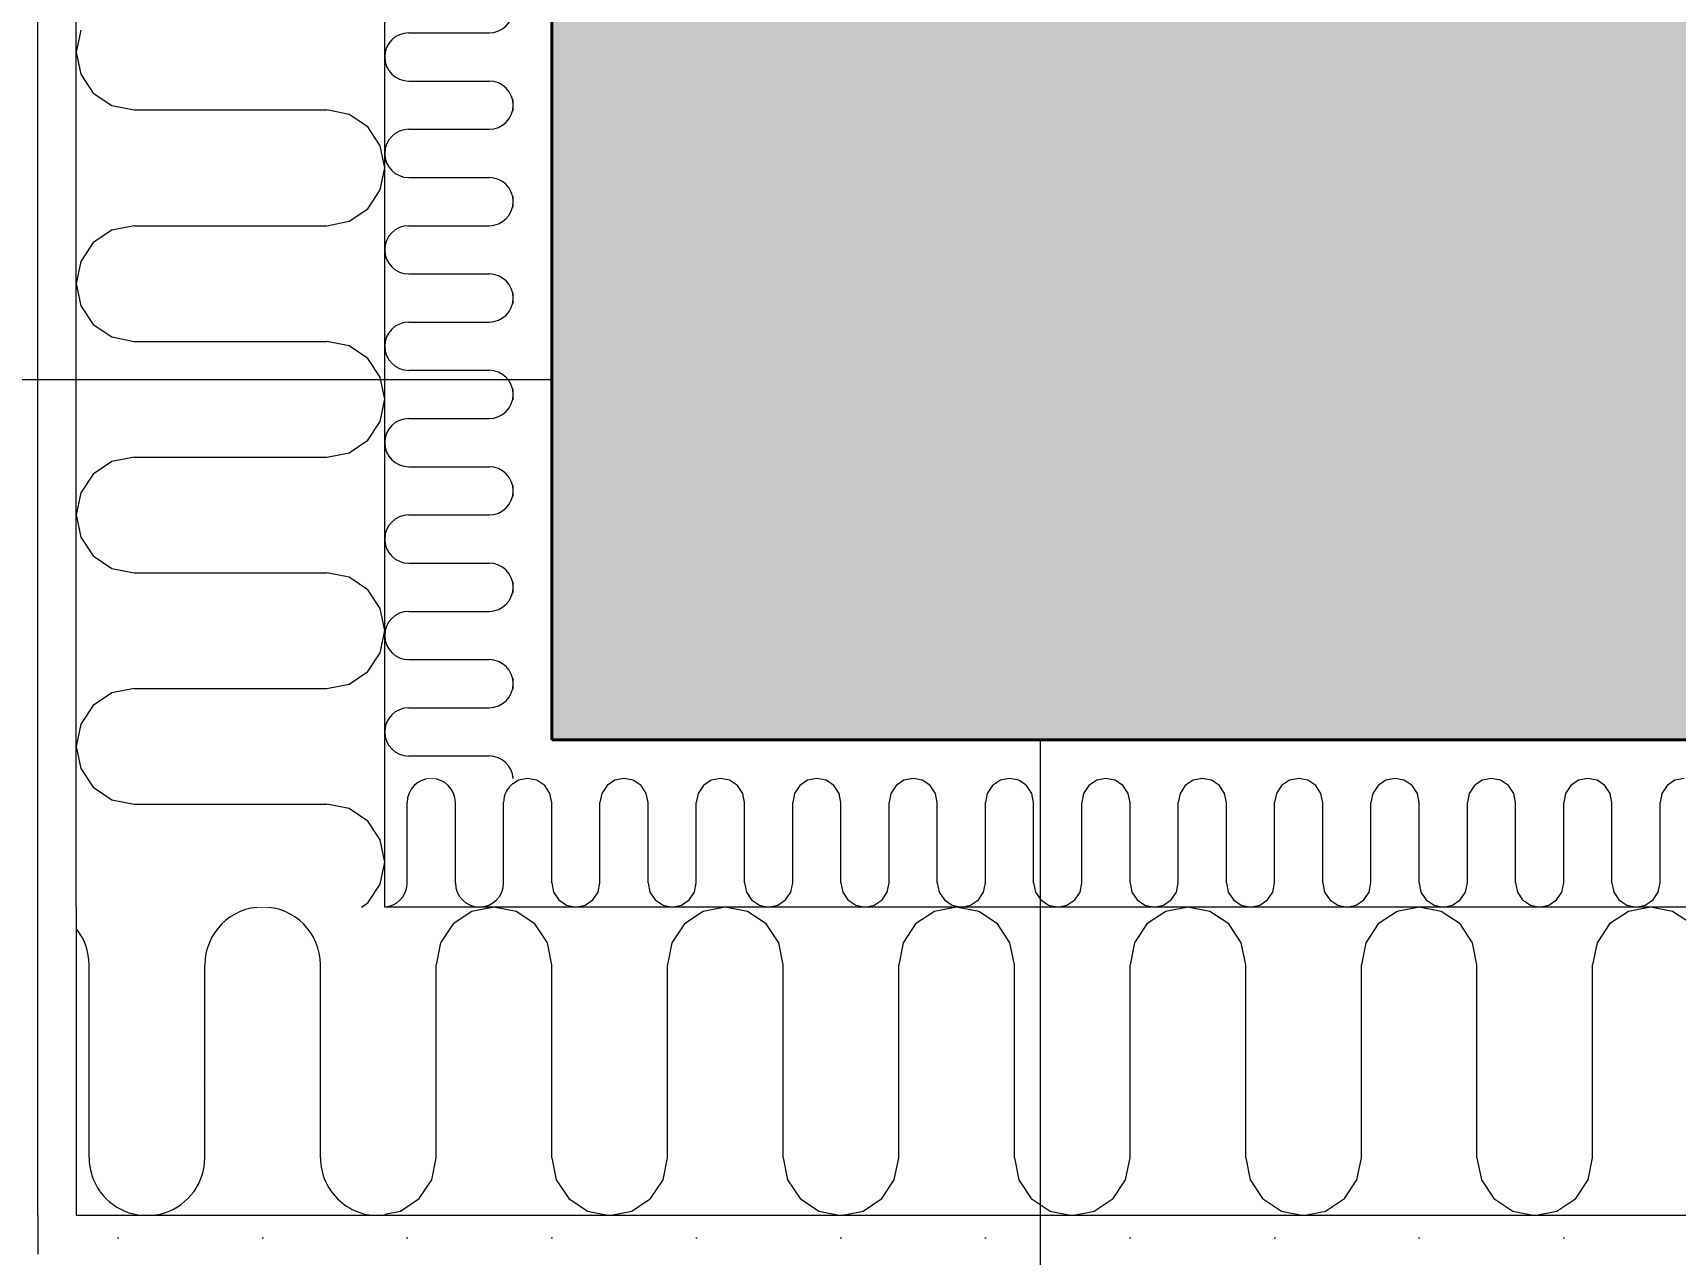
# Model space of a CAD drawing. Header units: millimetres. Extents: x -3100 to 17162, y -19566 to 10100.
# Drawn here: x 8798 to 9437, y -8500 to -8025 of the extents above; entities that cross this region are included whole.
import ezdxf

# ---------------------------------------------------------------- set-up
doc = ezdxf.new("R2010")
doc.units = ezdxf.units.MM
doc.header["$MEASUREMENT"] = 0
doc.linetypes.add('Wipeout_Contour', pattern=[1000, 0, -1000])
for name, color, linetype in [('Externí - moduly', 7, 'Continuous'), ('Konstrukce - svislé nosné', 7, 'Continuous'), ('Konstrukce – Dělicí čáry vrstev', 7, 'Continuous'), ('Kóty - SP', 7, 'Continuous'), ('Výplně – Řezové', 7, 'Continuous'), ('Zóny', 7, 'Continuous'), ('Zóny - razítko SP', 7, 'Continuous')]:
    doc.layers.add(name, color=color, linetype=linetype)
doc.styles.add('GENEROVANÝ_STYL_1', font='Arial.ttf')
doc.dimstyles.new('GENEROVANÝ_STYL__1', dxfattribs={"dimtxt": 134.999996, "dimasz": 114, "dimexe": 0.18, "dimexo": 0.0625, "dimgap": 0, "dimtad": 1, "dimtih": 1, "dimtoh": 1, "dimdec": 0, "dimzin": 0, "dimdsep": 46, "dimtxsty": 'GENEROVANÝ_STYL_1', "dimblk": 'ARROWHEAD_2', "dimblk1": 'ARROWHEAD_2', "dimblk2": 'ARROWHEAD_2', "dimcen": 0.09, "dimse1": 1, "dimse2": 1, "dimclrd": 256, "dimclre": 256, "dimclrt": 256, "dimazin": 0, "dimtfac": 1, "dimtdec": 4, "dimtmove": 0, "dimatfit": 3, "dimfxl": 1, "dimtolj": 1, "dimtzin": 0, "dimarcsym": 0})
doc.dimstyles.new('GENEROVANÝ_STYL__2', dxfattribs={"dimtxt": 134.999996, "dimasz": 114, "dimexe": 0.18, "dimexo": 0.0625, "dimgap": 0, "dimtad": 1, "dimdec": 0, "dimzin": 0, "dimdsep": 46, "dimtxsty": 'GENEROVANÝ_STYL_1', "dimblk": 'ARROWHEAD_2', "dimblk1": 'ARROWHEAD_2', "dimblk2": 'ARROWHEAD_2', "dimcen": 0.09, "dimse1": 1, "dimse2": 1, "dimclrd": 256, "dimclre": 256, "dimclrt": 256, "dimazin": 0, "dimtfac": 1, "dimtdec": 4, "dimtmove": 0, "dimatfit": 3, "dimfxl": 1, "dimtolj": 1, "dimtzin": 0, "dimarcsym": 0})
doc.dimstyles.new('GENEROVANÝ_STYL__4', dxfattribs={"dimtxt": 134.999996, "dimasz": 114, "dimexe": 0.18, "dimexo": 0.0625, "dimgap": 0, "dimtad": 1, "dimtih": 1, "dimtoh": 1, "dimdec": 0, "dimzin": 0, "dimdsep": 46, "dimtxsty": 'GENEROVANÝ_STYL_1', "dimblk": 'ARROWHEAD_2', "dimblk1": 'ARROWHEAD_2', "dimblk2": 'ARROWHEAD_2', "dimcen": 0.09, "dimse1": 1, "dimse2": 1, "dimclrd": 256, "dimclre": 256, "dimclrt": 256, "dimazin": 0, "dimtfac": 1, "dimtdec": 4, "dimtmove": 2, "dimatfit": 3, "dimfxl": 1, "dimtolj": 1, "dimtzin": 0, "dimarcsym": 0})
pattern_1 = [(0, (0, 0), (0, 56.25), [0, -56.25])]

# ---------------------------------------------------------------- blocks, each defined once
blk = doc.blocks.new('Zádveří_1.01_1', base_point=(11285.66, -6785.05))
at = {"layer": 'Zóny', "linetype": 'Continuous', "lineweight": 0, "true_color": 0xffffff}
blk.add_hatch(color=7, dxfattribs=at).paths.add_polyline_path([(9000, -8300), (11900, -8300), (11900, -5230), (9000, -5230)])
blk = doc.blocks.new('*X119')
at = {"layer": 'Výplně – Řezové', "color": 53, "linetype": 'Continuous', "lineweight": 13, "true_color": 0xeccf4f}
for p, q in [((8943.75, -8355.62), (8943.75, -8324.37)), ((8962.5, -8337.5), (8962.5, -8324.37))]:
    blk.add_line(p, q, dxfattribs=at)
for centre, start, end in [((8953.12, -8324.37), 0, 180), ((8934.38, -8355.62), 356.03725, 0), ((8934.38, -8355.62), 273.82545, 273.96275)]:
    blk.add_arc(centre, 9.38, start, end, dxfattribs=at)
blk = doc.blocks.new('*X120')
at = {"layer": 'Výplně – Řezové', "color": 53, "linetype": 'Continuous', "lineweight": 13, "true_color": 0xeccf4f}
for p, q in [((8820, -8462.5), (8820, -8387.5)), ((8865, -8435), (8865, -8387.5)), ((8910, -8390), (8910, -8387.5))]:
    blk.add_line(p, q, dxfattribs=at)
for centre, start, end in [((8887.5, -8387.5), 0, 180), ((8797.5, -8387.5), 0, 38.94052), ((8842.5, -8462.5), 180, 215.96023)]:
    blk.add_arc(centre, 22.5, start, end, dxfattribs=at)
blk = doc.blocks.new('*X122')
at = {"layer": 'Výplně – Řezové', "color": 53, "linetype": 'Continuous', "lineweight": 13, "true_color": 0xeccf4f}
for p, q in [((8981.25, -8355.62), (8981.25, -8324.37)), ((8962.5, -8355.62), (8962.5, -8337.5))]:
    blk.add_line(p, q, dxfattribs=at)
for centre, start, end in [((8990.62, -8324.37), 126.86628, 180), ((8934.38, -8355.62), 273.96275, 356.03725), ((8971.87, -8355.62), 180, 0)]:
    blk.add_arc(centre, 9.38, start, end, dxfattribs=at)
blk = doc.blocks.new('*X123')
at = {"layer": 'Výplně – Řezové', "color": 53, "linetype": 'Continuous', "lineweight": 13, "true_color": 0xeccf4f}
for p, q in [((8987.04, -8315.71), (8985, -8317.07)), ((8990.62, -8315), (8987.04, -8315.71)), ((8994.21, -8315.71), (8990.62, -8315)), ((8997.25, -8317.75), (8994.21, -8315.71)), ((8999.29, -8320.79), (8997.25, -8317.75)), ((9021.5, -8317.75), (9019.46, -8320.79)), ((9024.54, -8315.71), (9021.5, -8317.75)), ((9028.13, -8315), (9024.54, -8315.71)), ((9031.71, -8315.71), (9028.13, -8315)), ((9034.75, -8317.75), (9031.71, -8315.71)), ((9036.79, -8320.79), (9034.75, -8317.75)), ((9059, -8317.75), (9056.96, -8320.79)), ((9062.04, -8315.71), (9059, -8317.75)), ((9065.63, -8315), (9062.04, -8315.71)), ((9069.21, -8315.71), (9065.63, -8315)), ((9072.25, -8317.75), (9069.21, -8315.71)), ((9074.29, -8320.79), (9072.25, -8317.75)), ((9096.5, -8317.75), (9094.46, -8320.79)), ((9099.54, -8315.71), (9096.5, -8317.75)), ((9103.13, -8315), (9099.54, -8315.71)), ((9106.71, -8315.71), (9103.13, -8315)), ((9109.75, -8317.75), (9106.71, -8315.71)), ((9111.79, -8320.79), (9109.75, -8317.75)), ((9134, -8317.75), (9131.96, -8320.79)), ((9137.04, -8315.71), (9134, -8317.75)), ((9140.63, -8315), (9137.04, -8315.71)), ((9144.21, -8315.71), (9140.63, -8315)), ((9147.25, -8317.75), (9144.21, -8315.71)), ((9149.29, -8320.79), (9147.25, -8317.75)), ((9171.5, -8317.75), (9169.46, -8320.79)), ((9174.54, -8315.71), (9171.5, -8317.75)), ((9178.13, -8315), (9174.54, -8315.71)), ((9181.71, -8315.71), (9178.13, -8315)), ((9184.75, -8317.75), (9181.71, -8315.71)), ((9186.79, -8320.79), (9184.75, -8317.75)), ((9209, -8317.75), (9206.96, -8320.79)), ((9212.04, -8315.71), (9209, -8317.75)), ((9215.63, -8315), (9212.04, -8315.71)), ((9219.21, -8315.71), (9215.63, -8315)), ((9222.25, -8317.75), (9219.21, -8315.71)), ((9224.29, -8320.79), (9222.25, -8317.75)), ((9246.5, -8317.75), (9244.46, -8320.79)), ((9249.54, -8315.71), (9246.5, -8317.75)), ((9253.13, -8315), (9249.54, -8315.71)), ((9256.71, -8315.71), (9253.13, -8315)), ((9259.75, -8317.75), (9256.71, -8315.71)), ((9261.79, -8320.79), (9259.75, -8317.75)), ((9284, -8317.75), (9281.96, -8320.79)), ((9287.04, -8315.71), (9284, -8317.75)), ((9290.63, -8315), (9287.04, -8315.71)), ((9294.21, -8315.71), (9290.63, -8315)), ((9297.25, -8317.75), (9294.21, -8315.71)), ((9299.29, -8320.79), (9297.25, -8317.75)), ((9321.5, -8317.75), (9319.46, -8320.79)), ((9324.54, -8315.71), (9321.5, -8317.75)), ((9328.13, -8315), (9324.54, -8315.71)), ((9331.71, -8315.71), (9328.13, -8315)), ((9334.75, -8317.75), (9331.71, -8315.71)), ((9336.79, -8320.79), (9334.75, -8317.75)), ((9359, -8317.75), (9356.96, -8320.79)), ((9362.04, -8315.71), (9359, -8317.75)), ((9365.63, -8315), (9362.04, -8315.71)), ((9369.21, -8315.71), (9365.63, -8315)), ((9372.25, -8317.75), (9369.21, -8315.71)), ((9374.29, -8320.79), (9372.25, -8317.75)), ((9396.5, -8317.75), (9394.46, -8320.79)), ((9399.54, -8315.71), (9396.5, -8317.75)), ((9403.13, -8315), (9399.54, -8315.71)), ((9406.71, -8315.71), (9403.13, -8315)), ((9409.75, -8317.75), (9406.71, -8315.71)), ((9411.79, -8320.79), (9409.75, -8317.75)), ((9434, -8317.75), (9431.96, -8320.79)), ((9437.04, -8315.71), (9434, -8317.75)), ((9440.63, -8315), (9437.04, -8315.71)), ((9000, -8324.37), (8999.29, -8320.79)), ((9000, -8355.62), (9000, -8324.37)), ((9019.46, -8320.79), (9018.75, -8324.37)), ((9018.75, -8355.62), (9018.75, -8324.37)), ((9037.5, -8324.37), (9036.79, -8320.79)), ((9037.5, -8355.62), (9037.5, -8324.37)), ((9056.96, -8320.79), (9056.25, -8324.37)), ((9056.25, -8355.62), (9056.25, -8324.37)), ((9075, -8324.37), (9074.29, -8320.79)), ((9075, -8355.62), (9075, -8324.37)), ((9094.46, -8320.79), (9093.75, -8324.37)), ((9093.75, -8355.62), (9093.75, -8324.37)), ((9112.5, -8324.37), (9111.79, -8320.79)), ((9112.5, -8355.62), (9112.5, -8324.37)), ((9131.96, -8320.79), (9131.25, -8324.37)), ((9131.25, -8355.62), (9131.25, -8324.37)), ((9150, -8324.37), (9149.29, -8320.79)), ((9150, -8355.62), (9150, -8324.37)), ((9169.46, -8320.79), (9168.75, -8324.37)), ((9168.75, -8355.62), (9168.75, -8324.37)), ((9187.5, -8324.37), (9186.79, -8320.79)), ((9187.5, -8355.62), (9187.5, -8324.37)), ((9206.96, -8320.79), (9206.25, -8324.37)), ((9206.25, -8355.62), (9206.25, -8324.37)), ((9225, -8324.37), (9224.29, -8320.79)), ((9225, -8355.62), (9225, -8324.37)), ((9244.46, -8320.79), (9243.75, -8324.37)), ((9243.75, -8355.62), (9243.75, -8324.37)), ((9262.5, -8324.37), (9261.79, -8320.79)), ((9262.5, -8355.62), (9262.5, -8324.37)), ((9281.96, -8320.79), (9281.25, -8324.37)), ((9281.25, -8355.62), (9281.25, -8324.37)), ((9300, -8324.37), (9299.29, -8320.79)), ((9300, -8355.62), (9300, -8324.37)), ((9319.46, -8320.79), (9318.75, -8324.37)), ((9318.75, -8355.62), (9318.75, -8324.37)), ((9337.5, -8324.37), (9336.79, -8320.79)), ((9337.5, -8355.62), (9337.5, -8324.37)), ((9356.96, -8320.79), (9356.25, -8324.37)), ((9356.25, -8355.62), (9356.25, -8324.37)), ((9375, -8324.37), (9374.29, -8320.79)), ((9375, -8355.62), (9375, -8324.37)), ((9394.46, -8320.79), (9393.75, -8324.37)), ((9393.75, -8355.62), (9393.75, -8324.37)), ((9412.5, -8324.37), (9411.79, -8320.79)), ((9412.5, -8355.62), (9412.5, -8324.37)), ((9431.96, -8320.79), (9431.25, -8324.37)), ((9431.25, -8355.62), (9431.25, -8324.37)), ((9000, -8355.62), (9000.71, -8359.21)), ((9018.04, -8359.21), (9018.75, -8355.62)), ((9037.5, -8355.62), (9038.21, -8359.21)), ((9055.54, -8359.21), (9056.25, -8355.62)), ((9075, -8355.62), (9075.71, -8359.21)), ((9093.04, -8359.21), (9093.75, -8355.62)), ((9112.5, -8355.62), (9113.21, -8359.21)), ((9130.54, -8359.21), (9131.25, -8355.62)), ((9150, -8355.62), (9150.71, -8359.21)), ((9168.04, -8359.21), (9168.75, -8355.62)), ((9187.5, -8355.62), (9188.21, -8359.21)), ((9205.54, -8359.21), (9206.25, -8355.62)), ((9225, -8355.62), (9225.71, -8359.21)), ((9243.04, -8359.21), (9243.75, -8355.62)), ((9262.5, -8355.62), (9263.21, -8359.21)), ((9280.54, -8359.21), (9281.25, -8355.62)), ((9300, -8355.62), (9300.71, -8359.21)), ((9318.04, -8359.21), (9318.75, -8355.62)), ((9337.5, -8355.62), (9338.21, -8359.21)), ((9355.54, -8359.21), (9356.25, -8355.62)), ((9375, -8355.62), (9375.71, -8359.21)), ((9393.04, -8359.21), (9393.75, -8355.62)), ((9412.5, -8355.62), (9413.21, -8359.21)), ((9430.54, -8359.21), (9431.25, -8355.62)), ((9000.71, -8359.21), (9002.75, -8362.25)), ((9002.75, -8362.25), (9005.79, -8364.29)), ((9005.79, -8364.29), (9009.38, -8365)), ((9009.38, -8365), (9012.96, -8364.29)), ((9012.96, -8364.29), (9016, -8362.25)), ((9016, -8362.25), (9018.04, -8359.21)), ((9038.21, -8359.21), (9040.25, -8362.25)), ((9040.25, -8362.25), (9043.29, -8364.29)), ((9043.29, -8364.29), (9046.88, -8365)), ((9046.88, -8365), (9050.46, -8364.29)), ((9050.46, -8364.29), (9053.5, -8362.25)), ((9053.5, -8362.25), (9055.54, -8359.21)), ((9075.71, -8359.21), (9077.75, -8362.25)), ((9077.75, -8362.25), (9080.79, -8364.29)), ((9080.79, -8364.29), (9084.38, -8365)), ((9084.38, -8365), (9087.96, -8364.29)), ((9087.96, -8364.29), (9091, -8362.25)), ((9091, -8362.25), (9093.04, -8359.21)), ((9113.21, -8359.21), (9115.25, -8362.25)), ((9115.25, -8362.25), (9118.29, -8364.29)), ((9118.29, -8364.29), (9121.88, -8365)), ((9121.88, -8365), (9125.46, -8364.29)), ((9125.46, -8364.29), (9128.5, -8362.25)), ((9128.5, -8362.25), (9130.54, -8359.21)), ((9150.71, -8359.21), (9152.75, -8362.25)), ((9152.75, -8362.25), (9155.79, -8364.29)), ((9155.79, -8364.29), (9159.38, -8365)), ((9159.38, -8365), (9162.96, -8364.29)), ((9162.96, -8364.29), (9166, -8362.25)), ((9166, -8362.25), (9168.04, -8359.21)), ((9188.21, -8359.21), (9190.25, -8362.25)), ((9190.25, -8362.25), (9193.29, -8364.29)), ((9193.29, -8364.29), (9196.88, -8365)), ((9196.88, -8365), (9200.46, -8364.29)), ((9200.46, -8364.29), (9203.5, -8362.25)), ((9203.5, -8362.25), (9205.54, -8359.21)), ((9225.71, -8359.21), (9227.75, -8362.25)), ((9227.75, -8362.25), (9230.79, -8364.29)), ((9230.79, -8364.29), (9234.38, -8365)), ((9234.38, -8365), (9237.96, -8364.29)), ((9237.96, -8364.29), (9241, -8362.25)), ((9241, -8362.25), (9243.04, -8359.21)), ((9263.21, -8359.21), (9265.25, -8362.25)), ((9265.25, -8362.25), (9268.29, -8364.29)), ((9268.29, -8364.29), (9271.88, -8365)), ((9271.88, -8365), (9275.46, -8364.29)), ((9275.46, -8364.29), (9278.5, -8362.25)), ((9278.5, -8362.25), (9280.54, -8359.21)), ((9300.71, -8359.21), (9302.75, -8362.25)), ((9302.75, -8362.25), (9305.79, -8364.29)), ((9305.79, -8364.29), (9309.38, -8365)), ((9309.38, -8365), (9312.96, -8364.29)), ((9312.96, -8364.29), (9316, -8362.25)), ((9316, -8362.25), (9318.04, -8359.21)), ((9338.21, -8359.21), (9340.25, -8362.25)), ((9340.25, -8362.25), (9343.29, -8364.29)), ((9343.29, -8364.29), (9346.88, -8365)), ((9346.88, -8365), (9350.46, -8364.29)), ((9350.46, -8364.29), (9353.5, -8362.25)), ((9353.5, -8362.25), (9355.54, -8359.21)), ((9375.71, -8359.21), (9377.75, -8362.25)), ((9377.75, -8362.25), (9380.79, -8364.29)), ((9380.79, -8364.29), (9384.38, -8365)), ((9384.38, -8365), (9387.96, -8364.29)), ((9387.96, -8364.29), (9391, -8362.25)), ((9391, -8362.25), (9393.04, -8359.21)), ((9413.21, -8359.21), (9415.25, -8362.25)), ((9415.25, -8362.25), (9418.29, -8364.29)), ((9418.29, -8364.29), (9421.88, -8365)), ((9421.88, -8365), (9425.46, -8364.29)), ((9425.46, -8364.29), (9428.5, -8362.25)), ((9428.5, -8362.25), (9430.54, -8359.21))]:
    blk.add_line(p, q, dxfattribs=at)
blk = doc.blocks.new('*X125')
at = {"layer": 'Výplně – Řezové', "color": 53, "linetype": 'Continuous', "lineweight": 13, "true_color": 0xeccf4f}
for p, q in [((8910, -8462.5), (8910, -8390)), ((8865, -8462.5), (8865, -8435))]:
    blk.add_line(p, q, dxfattribs=at)
for centre, start, end in [((8842.5, -8462.5), 215.96023, 0), ((8932.5, -8462.5), 180, 276.38058)]:
    blk.add_arc(centre, 22.5, start, end, dxfattribs=at)
blk = doc.blocks.new('*X126')
at = {"layer": 'Výplně – Řezové', "color": 53, "linetype": 'Continuous', "lineweight": 13, "true_color": 0xeccf4f}
for p, q in [((8968.89, -8366.71), (8961.59, -8371.59)), ((8977.5, -8365), (8968.89, -8366.71)), ((8986.11, -8366.71), (8977.5, -8365)), ((8993.41, -8371.59), (8986.11, -8366.71)), ((9058.89, -8366.71), (9051.59, -8371.59)), ((9067.5, -8365), (9058.89, -8366.71)), ((9076.11, -8366.71), (9067.5, -8365)), ((9083.41, -8371.59), (9076.11, -8366.71)), ((9148.89, -8366.71), (9141.59, -8371.59)), ((9157.5, -8365), (9148.89, -8366.71)), ((9166.11, -8366.71), (9157.5, -8365)), ((9173.41, -8371.59), (9166.11, -8366.71)), ((9238.89, -8366.71), (9231.59, -8371.59)), ((9247.5, -8365), (9238.89, -8366.71)), ((9256.11, -8366.71), (9247.5, -8365)), ((9263.41, -8371.59), (9256.11, -8366.71)), ((9328.89, -8366.71), (9321.59, -8371.59)), ((9337.5, -8365), (9328.89, -8366.71)), ((9346.11, -8366.71), (9337.5, -8365)), ((9353.41, -8371.59), (9346.11, -8366.71)), ((9418.89, -8366.71), (9411.59, -8371.59)), ((9427.5, -8365), (9418.89, -8366.71)), ((9436.11, -8366.71), (9427.5, -8365)), ((9443.41, -8371.59), (9436.11, -8366.71)), ((8961.59, -8371.59), (8956.71, -8378.89)), ((8998.29, -8378.89), (8993.41, -8371.59)), ((9051.59, -8371.59), (9046.71, -8378.89)), ((9088.29, -8378.89), (9083.41, -8371.59)), ((9141.59, -8371.59), (9136.71, -8378.89)), ((9178.29, -8378.89), (9173.41, -8371.59)), ((9231.59, -8371.59), (9226.71, -8378.89)), ((9268.29, -8378.89), (9263.41, -8371.59)), ((9321.59, -8371.59), (9316.71, -8378.89)), ((9358.29, -8378.89), (9353.41, -8371.59)), ((9411.59, -8371.59), (9406.71, -8378.89)), ((8956.71, -8378.89), (8955, -8387.5)), ((9000, -8387.5), (8998.29, -8378.89)), ((9046.71, -8378.89), (9045, -8387.5)), ((9090, -8387.5), (9088.29, -8378.89)), ((9136.71, -8378.89), (9135, -8387.5)), ((9180, -8387.5), (9178.29, -8378.89)), ((9226.71, -8378.89), (9225, -8387.5)), ((9270, -8387.5), (9268.29, -8378.89)), ((9316.71, -8378.89), (9315, -8387.5)), ((9360, -8387.5), (9358.29, -8378.89)), ((9406.71, -8378.89), (9405, -8387.5)), ((8955, -8462.5), (8955, -8387.5)), ((9000, -8462.5), (9000, -8387.5)), ((9045, -8462.5), (9045, -8387.5)), ((9090, -8462.5), (9090, -8387.5)), ((9135, -8462.5), (9135, -8387.5)), ((9180, -8462.5), (9180, -8387.5)), ((9225, -8462.5), (9225, -8387.5)), ((9270, -8462.5), (9270, -8387.5)), ((9315, -8462.5), (9315, -8387.5)), ((9360, -8462.5), (9360, -8387.5)), ((9405, -8462.5), (9405, -8387.5)), ((8953.29, -8471.11), (8955, -8462.5)), ((9000, -8462.5), (9001.71, -8471.11)), ((9043.29, -8471.11), (9045, -8462.5)), ((9090, -8462.5), (9091.71, -8471.11)), ((9133.29, -8471.11), (9135, -8462.5)), ((9180, -8462.5), (9181.71, -8471.11)), ((9223.29, -8471.11), (9225, -8462.5)), ((9270, -8462.5), (9271.71, -8471.11)), ((9313.29, -8471.11), (9315, -8462.5)), ((9360, -8462.5), (9361.71, -8471.11)), ((9403.29, -8471.11), (9405, -8462.5)), ((8948.41, -8478.41), (8953.29, -8471.11)), ((9001.71, -8471.11), (9006.59, -8478.41)), ((9038.41, -8478.41), (9043.29, -8471.11)), ((9091.71, -8471.11), (9096.59, -8478.41)), ((9128.41, -8478.41), (9133.29, -8471.11)), ((9181.71, -8471.11), (9186.59, -8478.41)), ((9218.41, -8478.41), (9223.29, -8471.11)), ((9271.71, -8471.11), (9276.59, -8478.41)), ((9308.41, -8478.41), (9313.29, -8471.11)), ((9361.71, -8471.11), (9366.59, -8478.41)), ((9398.41, -8478.41), (9403.29, -8471.11)), ((8941.11, -8483.29), (8948.41, -8478.41)), ((9006.59, -8478.41), (9013.89, -8483.29)), ((9031.11, -8483.29), (9038.41, -8478.41)), ((9096.59, -8478.41), (9103.89, -8483.29)), ((9121.11, -8483.29), (9128.41, -8478.41)), ((9186.59, -8478.41), (9193.89, -8483.29)), ((9211.11, -8483.29), (9218.41, -8478.41)), ((9276.59, -8478.41), (9283.89, -8483.29)), ((9301.11, -8483.29), (9308.41, -8478.41)), ((9366.59, -8478.41), (9373.89, -8483.29)), ((9391.11, -8483.29), (9398.41, -8478.41)), ((8935, -8484.5), (8941.11, -8483.29)), ((9013.89, -8483.29), (9022.5, -8485)), ((9022.5, -8485), (9031.11, -8483.29)), ((9103.89, -8483.29), (9112.5, -8485)), ((9112.5, -8485), (9121.11, -8483.29)), ((9193.89, -8483.29), (9202.5, -8485)), ((9202.5, -8485), (9211.11, -8483.29)), ((9283.89, -8483.29), (9292.5, -8485)), ((9292.5, -8485), (9301.11, -8483.29)), ((9373.89, -8483.29), (9382.5, -8485)), ((9382.5, -8485), (9391.11, -8483.29))]:
    blk.add_line(p, q, dxfattribs=at)
blk = doc.blocks.new('Zeď_7', base_point=(12000, -8300))
at = {"color": 254, "linetype": 'Wipeout_Contour', "lineweight": 0, "ltscale": 36717.037915}
blk.add_wipeout([(8985, -8315), (9000, -8300), (8985, -8300)], dxfattribs=at).dxf.layer = 'Výplně – Řezové'
at = {"layer": 'Výplně – Řezové', "linetype": 'Continuous', "lineweight": 13, "true_color": 0xa8a8a8}
h = blk.add_hatch(dxfattribs=at)
h.set_pattern_fill('Sádra', color=253, style=0, pattern_type=2)
h.set_pattern_definition(pattern_1)
h.paths.add_polyline_path([(8985, -8315), (9000, -8300), (8985, -8300)])
at = {"color": 254, "linetype": 'Wipeout_Contour', "lineweight": 0, "ltscale": 36687.198243}
blk.add_wipeout([(8935, -8365), (8985, -8315), (8935, -8315)], dxfattribs=at).dxf.layer = 'Výplně – Řezové'
at = {"layer": 'Konstrukce - svislé nosné', "color": 7, "lineweight": 40}
blk.add_blockref('*X119', (0, 0), dxfattribs=at)
at = {"color": 254, "linetype": 'Wipeout_Contour', "lineweight": 0, "ltscale": 36738.178556}
blk.add_wipeout([(9000, -8300), (8985, -8315), (9000, -8315)], dxfattribs=at).dxf.layer = 'Výplně – Řezové'
at = {"layer": 'Výplně – Řezové', "linetype": 'Continuous', "lineweight": 13, "true_color": 0xa8a8a8}
h = blk.add_hatch(dxfattribs=at)
h.set_pattern_fill('Sádra', color=253, style=0, pattern_type=2)
h.set_pattern_definition(pattern_1)
h.paths.add_polyline_path([(9000, -8300), (8985, -8315), (9000, -8315)])
at = {"color": 254, "linetype": 'Wipeout_Contour', "lineweight": 0, "ltscale": 36627.041954}
blk.add_wipeout([(8815, -8485), (8935, -8365), (8815, -8365)], dxfattribs=at).dxf.layer = 'Výplně – Řezové'
at = {"layer": 'Konstrukce - svislé nosné', "color": 7, "lineweight": 40}
blk.add_blockref('*X120', (0, 0), dxfattribs=at)
at = {"color": 254, "linetype": 'Wipeout_Contour', "lineweight": 0, "ltscale": 50099.412317}
blk.add_wipeout([(9740, -8300), (9000, -8300), (9000, -8315), (9740, -8315)], dxfattribs=at).dxf.layer = 'Výplně – Řezové'
at = {"color": 254, "linetype": 'Wipeout_Contour', "lineweight": 0, "ltscale": 36757.812899}
blk.add_wipeout([(8985, -8315), (8935, -8365), (8985, -8365)], dxfattribs=at).dxf.layer = 'Výplně – Řezové'
at = {"color": 254, "linetype": 'Wipeout_Contour', "lineweight": 0, "ltscale": 36694.342362}
blk.add_wipeout([(8800, -8500), (8815, -8485), (8800, -8485)], dxfattribs=at).dxf.layer = 'Výplně – Řezové'
at = {"layer": 'Výplně – Řezové', "linetype": 'Continuous', "lineweight": 13, "true_color": 0xa8a8a8}
h = blk.add_hatch(dxfattribs=at)
h.set_pattern_fill('Sádra', color=253, style=0, pattern_type=2)
h.set_pattern_definition(pattern_1)
h.paths.add_polyline_path([(9740, -8300), (9000, -8300), (9000, -8315), (9740, -8315)])
h = blk.add_hatch(dxfattribs=at)
h.set_pattern_fill('Sádra', color=253, style=0, pattern_type=2)
h.set_pattern_definition(pattern_1)
h.paths.add_polyline_path([(8800, -8500), (8815, -8485), (8800, -8485)])
at = {"layer": 'Konstrukce - svislé nosné', "color": 7, "linetype": 'Continuous', "lineweight": 40, "flags": 128}
blk.add_lwpolyline([(9740, -8300), (9000, -8300)], dxfattribs=at)
at = {"layer": 'Konstrukce - svislé nosné', "color": 7, "lineweight": 40}
blk.add_blockref('*X122', (0, 0), dxfattribs=at)
at = {"color": 254, "linetype": 'Wipeout_Contour', "lineweight": 0, "ltscale": 50163.83145}
blk.add_wipeout([(8985, -8315), (8985, -8365), (9740, -8365), (9740, -8315)], dxfattribs=at).dxf.layer = 'Výplně – Řezové'
at = {"color": 254, "linetype": 'Wipeout_Contour', "lineweight": 0, "ltscale": 36796.653392}
blk.add_wipeout([(8935, -8365), (8815, -8485), (8935, -8485)], dxfattribs=at).dxf.layer = 'Výplně – Řezové'
at = {"color": 254, "linetype": 'Wipeout_Contour', "lineweight": 0, "ltscale": 36587.968322}
blk.add_wipeout([(8640, -8660), (8800, -8500), (8640, -8500)], dxfattribs=at).dxf.layer = 'Výplně – Řezové'
at = {"layer": 'Konstrukce - svislé nosné', "color": 7, "lineweight": 40}
for name in ['*X123', '*X125']:
    blk.add_blockref(name, (0, 0), dxfattribs=at)
at = {"color": 254, "linetype": 'Wipeout_Contour', "lineweight": 0, "ltscale": 36715.526303}
blk.add_wipeout([(8815, -8485), (8800, -8500), (8815, -8500)], dxfattribs=at).dxf.layer = 'Výplně – Řezové'
at = {"layer": 'Výplně – Řezové', "linetype": 'Continuous', "lineweight": 13, "true_color": 0xa8a8a8}
h = blk.add_hatch(dxfattribs=at)
h.set_pattern_fill('Sádra', color=253, style=0, pattern_type=2)
h.set_pattern_definition(pattern_1)
h.paths.add_polyline_path([(8815, -8485), (8800, -8500), (8815, -8500)])
at = {"color": 254, "linetype": 'Wipeout_Contour', "lineweight": 0, "ltscale": 50318.104055}
blk.add_wipeout([(8935, -8365), (8935, -8485), (9740, -8485), (9740, -8365)], dxfattribs=at).dxf.layer = 'Výplně – Řezové'
at = {"layer": 'Konstrukce – Dělicí čáry vrstev', "color": 7, "linetype": 'Continuous', "lineweight": 13}
blk.add_line((9740, -8365), (8935, -8365), dxfattribs=at)
at = {"layer": 'Konstrukce - svislé nosné', "color": 7, "lineweight": 40}
blk.add_blockref('*X126', (0, 0), dxfattribs=at)
at = {"color": 254, "linetype": 'Wipeout_Contour', "lineweight": 0, "ltscale": 36814.223579}
blk.add_wipeout([(8800, -8500), (8640, -8660), (8800, -8660)], dxfattribs=at).dxf.layer = 'Výplně – Řezové'
at = {"layer": 'Konstrukce – Dělicí čáry vrstev', "color": 7, "linetype": 'Continuous', "lineweight": 13}
blk.add_line((8800, -8485), (8800, -8500), dxfattribs=at)
at = {"color": 254, "linetype": 'Wipeout_Contour', "lineweight": 0, "ltscale": 50325.724468}
blk.add_wipeout([(8815, -8485), (8815, -8500), (9740, -8500), (9740, -8485)], dxfattribs=at).dxf.layer = 'Výplně – Řezové'
at = {"layer": 'Výplně – Řezové', "linetype": 'Continuous', "lineweight": 13, "true_color": 0xa8a8a8}
h = blk.add_hatch(dxfattribs=at)
h.set_pattern_fill('Sádra', color=253, style=0, pattern_type=2)
h.set_pattern_definition(pattern_1)
h.paths.add_polyline_path([(8815, -8485), (8815, -8500), (9740, -8500), (9740, -8485)])
at = {"layer": 'Konstrukce – Dělicí čáry vrstev', "color": 7, "linetype": 'Continuous', "lineweight": 13}
for p in [(8815, -8365), (9740, -8485)]:
    blk.add_line(p, (8815, -8485), dxfattribs=at)
blk = doc.blocks.new('*X141')
at = {"layer": 'Výplně – Řezové', "color": 53, "linetype": 'Continuous', "lineweight": 13, "true_color": 0xeccf4f}
for p, q in [((8944.38, -8025), (8975.63, -8025)), ((8944.38, -8043.75), (8975.63, -8043.75)), ((8944.38, -8062.5), (8975.63, -8062.5)), ((8944.38, -8081.25), (8975.63, -8081.25)), ((8944.38, -8100), (8975.63, -8100)), ((8944.38, -8118.75), (8975.63, -8118.75)), ((8944.38, -8137.5), (8975.63, -8137.5)), ((8944.38, -8156.25), (8975.63, -8156.25)), ((8944.38, -8175), (8975.63, -8175)), ((8944.38, -8193.75), (8975.63, -8193.75)), ((8944.38, -8212.5), (8975.63, -8212.5)), ((8944.38, -8231.25), (8975.63, -8231.25)), ((8944.38, -8250), (8975.63, -8250)), ((8944.38, -8268.75), (8975.63, -8268.75)), ((8944.38, -8287.5), (8975.63, -8287.5)), ((8944.38, -8306.25), (8975.63, -8306.25))]:
    blk.add_line(p, q, dxfattribs=at)
for centre, radius, start, end in [((8975.63, -8015.63), 9.37, 270, 90), ((8944.38, -8034.38), 9.38, 90, 270), ((8975.63, -8053.13), 9.37, 270, 90), ((8944.38, -8071.88), 9.38, 90, 270), ((8975.63, -8090.63), 9.37, 270, 90), ((8944.38, -8109.38), 9.38, 90, 270), ((8975.63, -8128.13), 9.37, 270, 90), ((8944.38, -8146.88), 9.38, 90, 270), ((8975.63, -8165.62), 9.37, 270, 90), ((8944.38, -8184.38), 9.38, 90, 270), ((8975.63, -8203.12), 9.37, 270, 90), ((8944.38, -8221.88), 9.38, 90, 270), ((8975.63, -8240.62), 9.37, 270, 90), ((8944.38, -8259.38), 9.38, 90, 270), ((8975.63, -8278.12), 9.37, 270, 90), ((8944.38, -8296.88), 9.38, 90, 270), ((8975.63, -8315.62), 9.37, 3.82671, 90)]:
    blk.add_arc(centre, radius, start, end, dxfattribs=at)
blk = doc.blocks.new('*X143')
at = {"layer": 'Výplně – Řezové', "color": 53, "linetype": 'Continuous', "lineweight": 13, "true_color": 0xeccf4f}
for p, q in [((8816.71, -8023.89), (8815, -8032.5)), ((8815, -8032.5), (8816.71, -8041.11)), ((8816.71, -8041.11), (8821.59, -8048.41)), ((8821.59, -8048.41), (8828.89, -8053.29)), ((8828.89, -8053.29), (8837.5, -8055)), ((8837.5, -8055), (8912.5, -8055)), ((8921.11, -8056.71), (8912.5, -8055)), ((8928.41, -8061.59), (8921.11, -8056.71)), ((8933.29, -8068.89), (8928.41, -8061.59)), ((8935, -8077.5), (8933.29, -8068.89)), ((8933.29, -8086.11), (8935, -8077.5)), ((8928.41, -8093.41), (8933.29, -8086.11)), ((8921.11, -8098.29), (8928.41, -8093.41)), ((8828.89, -8101.71), (8821.59, -8106.59)), ((8837.5, -8100), (8828.89, -8101.71)), ((8837.5, -8100), (8912.5, -8100)), ((8912.5, -8100), (8921.11, -8098.29)), ((8821.59, -8106.59), (8816.71, -8113.89)), ((8816.71, -8113.89), (8815, -8122.5)), ((8815, -8122.5), (8816.71, -8131.11)), ((8816.71, -8131.11), (8821.59, -8138.41)), ((8821.59, -8138.41), (8828.89, -8143.29)), ((8828.89, -8143.29), (8837.5, -8145)), ((8837.5, -8145), (8912.5, -8145)), ((8921.11, -8146.71), (8912.5, -8145)), ((8928.41, -8151.59), (8921.11, -8146.71)), ((8933.29, -8158.89), (8928.41, -8151.59)), ((8935, -8167.5), (8933.29, -8158.89)), ((8933.29, -8176.11), (8935, -8167.5)), ((8928.41, -8183.41), (8933.29, -8176.11)), ((8921.11, -8188.29), (8928.41, -8183.41)), ((8828.89, -8191.71), (8821.59, -8196.59)), ((8837.5, -8190), (8828.89, -8191.71)), ((8837.5, -8190), (8912.5, -8190)), ((8912.5, -8190), (8921.11, -8188.29)), ((8821.59, -8196.59), (8816.71, -8203.89)), ((8816.71, -8203.89), (8815, -8212.5)), ((8815, -8212.5), (8816.71, -8221.11)), ((8816.71, -8221.11), (8821.59, -8228.41)), ((8821.59, -8228.41), (8828.89, -8233.29)), ((8828.89, -8233.29), (8837.5, -8235)), ((8837.5, -8235), (8912.5, -8235)), ((8921.11, -8236.71), (8912.5, -8235)), ((8928.41, -8241.59), (8921.11, -8236.71)), ((8933.29, -8248.89), (8928.41, -8241.59)), ((8935, -8257.5), (8933.29, -8248.89)), ((8933.29, -8266.11), (8935, -8257.5)), ((8928.41, -8273.41), (8933.29, -8266.11)), ((8921.11, -8278.29), (8928.41, -8273.41)), ((8837.5, -8280), (8828.89, -8281.71)), ((8837.5, -8280), (8912.5, -8280)), ((8912.5, -8280), (8921.11, -8278.29)), ((8821.59, -8286.59), (8816.71, -8293.89)), ((8828.89, -8281.71), (8821.59, -8286.59)), ((8816.71, -8293.89), (8815, -8302.5)), ((8815, -8302.5), (8816.71, -8311.11)), ((8816.71, -8311.11), (8821.59, -8318.41)), ((8821.59, -8318.41), (8828.89, -8323.29)), ((8828.89, -8323.29), (8837.5, -8325)), ((8837.5, -8325), (8912.5, -8325)), ((8921.11, -8326.71), (8912.5, -8325)), ((8928.41, -8331.59), (8921.11, -8326.71)), ((8933.29, -8338.89), (8928.41, -8331.59)), ((8935, -8347.5), (8933.29, -8338.89)), ((8933.29, -8356.11), (8935, -8347.5)), ((8928.41, -8363.41), (8933.29, -8356.11)), ((8926.03, -8365), (8928.41, -8363.41))]:
    blk.add_line(p, q, dxfattribs=at)
blk = doc.blocks.new('Zeď_8', base_point=(9000, -8300))
at = {"color": 254, "linetype": 'Wipeout_Contour', "lineweight": 0, "ltscale": 45280.595285}
blk.add_wipeout([(9000, -8300), (9000, -5230), (8985, -5230), (8985, -8300)], dxfattribs=at).dxf.layer = 'Výplně – Řezové'
at = {"layer": 'Výplně – Řezové', "linetype": 'Continuous', "lineweight": 13, "true_color": 0xa8a8a8}
h = blk.add_hatch(dxfattribs=at)
h.set_pattern_fill('Sádra', color=253, style=0, pattern_type=2)
h.set_pattern_definition(pattern_1)
h.paths.add_polyline_path([(9000, -8300), (9000, -5230), (8985, -5230), (8985, -8300)])
at = {"layer": 'Konstrukce - svislé nosné', "color": 7, "linetype": 'Continuous', "lineweight": 40, "flags": 128}
blk.add_lwpolyline([(9000, -8300), (9000, -5230)], dxfattribs=at)
at = {"color": 254, "linetype": 'Wipeout_Contour', "lineweight": 0, "ltscale": 45182.036929}
blk.add_wipeout([(8985, -8315), (8985, -5215), (8935, -5215), (8935, -8315)], dxfattribs=at).dxf.layer = 'Výplně – Řezové'
at = {"layer": 'Konstrukce - svislé nosné', "color": 7, "lineweight": 40}
blk.add_blockref('*X141', (0, 0), dxfattribs=at)
at = {"color": 254, "linetype": 'Wipeout_Contour', "lineweight": 0, "ltscale": 44844.171328}
blk.add_wipeout([(8815, -5080), (8815, -8365), (8935, -8365), (8935, -5080)], dxfattribs=at).dxf.layer = 'Výplně – Řezové'
at = {"layer": 'Konstrukce – Dělicí čáry vrstev', "color": 7, "linetype": 'Continuous', "lineweight": 13}
blk.add_line((8935, -8365), (8935, -5080), dxfattribs=at)
at = {"layer": 'Konstrukce - svislé nosné', "color": 7, "lineweight": 40}
blk.add_blockref('*X143', (0, 0), dxfattribs=at)
at = {"color": 254, "linetype": 'Wipeout_Contour', "lineweight": 0, "ltscale": 44794.729954}
blk.add_wipeout([(8800, -5080), (8800, -8485), (8815, -8485), (8815, -5080)], dxfattribs=at).dxf.layer = 'Výplně – Řezové'
at = {"layer": 'Výplně – Řezové', "linetype": 'Continuous', "lineweight": 13, "true_color": 0xa8a8a8}
h = blk.add_hatch(dxfattribs=at)
h.set_pattern_fill('Sádra', color=253, style=0, pattern_type=2)
h.set_pattern_definition(pattern_1)
h.paths.add_polyline_path([(8800, -5080), (8800, -8485), (8815, -8485), (8815, -5080)])
at = {"layer": 'Konstrukce – Dělicí čáry vrstev', "color": 7, "linetype": 'Continuous', "lineweight": 13}
for q in [(8815, -5080), (8815, -8485)]:
    blk.add_line((8815, -8365), q, dxfattribs=at)
at = {"color": 254, "linetype": 'Wipeout_Contour', "lineweight": 0, "ltscale": 44538.953242}
blk.add_wipeout([(8640, -8500), (8800, -8500), (8800, -5080), (8640, -5080)], dxfattribs=at).dxf.layer = 'Výplně – Řezové'
at = {"layer": 'Konstrukce – Dělicí čáry vrstev', "color": 7, "linetype": 'Continuous', "lineweight": 13}
for q in [(8800, -5080), (8800, -8500)]:
    blk.add_line((8800, -8485), q, dxfattribs=at)
blk = doc.blocks.new('*D346')
at = {"layer": 'Kóty - SP', "color": 146, "linetype": 'Continuous', "lineweight": 13, "true_color": 0x1a4f6e}
for p, q in [((-2670.51, 7760), (-2670.51, 7833.35)), ((-2595.51, 7716.7), (-2745.51, 7803.3)), ((-2558.01, 7760), (-2783.01, 7760)), ((-2670.51, -9460), (-2670.51, 7760)), ((-2745.51, -9416.7), (-2595.51, -9503.3)), ((-2558.01, -9460), (-2783.01, -9460)), ((-2670.51, -9533.35), (-2670.51, -9460))]:
    blk.add_line(p, q, dxfattribs=at)
at = {"layer": 'Kóty - SP', "color": 146, "lineweight": 13, "true_color": 0x1a4f6e, "insert": (-2697.51, -1133.14), "char_height": 135, "attachment_point": 7, "rotation": 90, "style": 'GENEROVANÝ_STYL_1'}
blk.add_mtext('\\A1;{\\pql;\\fArial|b0|i0|c0|p0;\\W1.000000;17\xa0220}', dxfattribs=at)
blk = doc.blocks.new('ARROWHEAD_2')
at = {"color": 0, "linetype": 'Continuous', "lineweight": 0}
for p, q in [((-0.3781, -0.655), (0.3781, 0.655)), ((0, 0), (-1, 0))]:
    blk.add_line(p, q, dxfattribs=at)
blk = doc.blocks.new('*D366')
at = {"layer": 'Kóty - SP', "color": 146, "linetype": 'Continuous', "lineweight": 13, "true_color": 0x1a4f6e}
for p, q in [((-360, -11633.01), (-360, -11408.01)), ((14460, -11633.01), (14460, -11408.01)), ((-316.7, -11445.51), (-403.3, -11595.51)), ((14416.7, -11595.51), (14503.3, -11445.51)), ((-433.35, -11520.51), (-360, -11520.51)), ((-360, -11520.51), (14460, -11520.51)), ((14460, -11520.51), (14533.35, -11520.51))]:
    blk.add_line(p, q, dxfattribs=at)
at = {"layer": 'Kóty - SP', "color": 146, "lineweight": 13, "true_color": 0x1a4f6e, "insert": (6766.86, -11493.51), "char_height": 135, "attachment_point": 7, "style": 'GENEROVANÝ_STYL_1'}
blk.add_mtext('\\A1;{\\pql;\\fArial|b0|i0|c0|p0;\\W1.000000;14\xa0820}', dxfattribs=at)
blk = doc.blocks.new('*D381')
at = {"layer": 'Kóty - SP', "color": 146, "linetype": 'Continuous', "lineweight": 13, "true_color": 0x1a4f6e}
for p, q in [((8089.47, -8160), (8089.47, -8086.65)), ((8164.47, -8203.3), (8014.47, -8116.7)), ((8201.97, -8160), (7976.97, -8160)), ((8089.47, -8660), (8089.47, -8160)), ((8014.47, -8616.7), (8164.47, -8703.3)), ((8201.97, -8660), (7976.97, -8660)), ((8089.47, -8733.35), (8089.47, -8660))]:
    blk.add_line(p, q, dxfattribs=at)
at = {"layer": 'Kóty - SP', "color": 146, "lineweight": 13, "true_color": 0x1a4f6e, "insert": (8062.47, -8564.45), "char_height": 135, "attachment_point": 7, "rotation": 90, "style": 'GENEROVANÝ_STYL_1'}
blk.add_mtext('\\A1;{\\pql;\\fArial|b0|i0|c0|p0;\\W1.000000;500}', dxfattribs=at)
blk = doc.blocks.new('*D394')
at = {"layer": 'Kóty - SP', "color": 146, "linetype": 'Continuous', "lineweight": 13, "true_color": 0x1a4f6e}
for p, q in [((10871.28, -5230), (10871.28, -5156.65)), ((10946.28, -5273.3), (10796.28, -5186.7)), ((10983.78, -5230), (10758.78, -5230)), ((10871.28, -8300), (10871.28, -5230)), ((10796.28, -8256.7), (10946.28, -8343.3)), ((10983.78, -8300), (10758.78, -8300))]:
    blk.add_line(p, q, dxfattribs=at)
at = {"layer": 'Kóty - SP', "color": 146, "lineweight": 13, "true_color": 0x1a4f6e, "insert": (10844.28, -6996.65), "char_height": 135, "attachment_point": 7, "rotation": 90, "style": 'GENEROVANÝ_STYL_1'}
blk.add_mtext('\\A1;{\\pql;\\fArial|b0|i0|c0|p0;\\W1.000000;3\xa0070}', dxfattribs=at)
blk = doc.blocks.new('*D395')
at = {"layer": 'Kóty - SP', "color": 146, "linetype": 'Continuous', "lineweight": 13, "true_color": 0x1a4f6e}
for p, q in [((8640, -7462.5), (8640, -7237.5)), ((9000, -7462.5), (9000, -7237.5)), ((8683.3, -7275), (8596.7, -7425)), ((9043.3, -7275), (8956.7, -7425)), ((8566.65, -7350), (8640, -7350)), ((8640, -7350), (9000, -7350))]:
    blk.add_line(p, q, dxfattribs=at)
at = {"layer": 'Kóty - SP', "color": 146, "lineweight": 13, "true_color": 0x1a4f6e, "insert": (8287.75, -7323), "char_height": 135, "attachment_point": 7, "style": 'GENEROVANÝ_STYL_1'}
blk.add_mtext('\\A1;{\\pql;\\fArial|b0|i0|c0|p0;\\W1.000000;360}', dxfattribs=at)
blk = doc.blocks.new('*D396')
at = {"layer": 'Kóty - SP', "color": 146, "linetype": 'Continuous', "lineweight": 13, "true_color": 0x1a4f6e}
for p, q in [((9000, -7462.5), (9000, -7237.5)), ((11900, -7462.5), (11900, -7237.5)), ((9043.3, -7275), (8956.7, -7425)), ((11856.7, -7425), (11943.3, -7275)), ((9000, -7350), (11900, -7350)), ((11900, -7350), (11973.35, -7350))]:
    blk.add_line(p, q, dxfattribs=at)
at = {"layer": 'Kóty - SP', "color": 146, "lineweight": 13, "true_color": 0x1a4f6e, "insert": (10239.86, -7323), "char_height": 135, "attachment_point": 7, "style": 'GENEROVANÝ_STYL_1'}
blk.add_mtext('\\A1;{\\pql;\\fArial|b0|i0|c0|p0;\\W1.000000;2\xa0900}', dxfattribs=at)
blk = doc.blocks.new('Popiska_9', base_point=(9190, -8300))
at = {"layer": 'Zóny - razítko SP', "color": 146, "linetype": 'Continuous', "lineweight": 13, "true_color": 0x1a4f6e}
blk.add_line((9190, -8300), (9190, -8825), dxfattribs=at)
at = {"layer": 'Zóny - razítko SP', "color": 146, "linetype": 'Continuous', "lineweight": 13, "true_color": 0x1a4f6e, "flags": 128}
blk.add_lwpolyline([(9415.82, -8931.07), (9354.58, -8825), (9025.42, -8825), (8964.18, -8931.07), (9025.42, -9037.15), (9354.58, -9037.15)], close=True, dxfattribs=at)
at = {"layer": 'Zóny - razítko SP', "color": 146, "lineweight": 13, "true_color": 0x1a4f6e, "insert": (9190, -8855.86), "char_height": 135, "attachment_point": 2, "style": 'GENEROVANÝ_STYL_1'}
blk.add_mtext('\\A1;{\\pqc;\\pt0,4000;\\fArial|b0|i0|c0|p0;\\W1.000000;W6\\fArial|b0|i0|c0|p0;\\W1.000000;\\A1{\\H.66x;\\S^  ;}\\fArial|b0|i0|c0|p0;\\W1.000000;\\fArial|b0|i0|c0|p0;\\W1.000000;\\A1{\\H.66x;\\S^  ;}\\fArial|b0|i0|c0|p0;\\W1.000000; \\fArial|b0|i0|c0|p0;\\W1.000000;\\fArial|b0|i0|c0|p0;\\W1.000000;\\fArial|b0|i0|c0|p0;\\W1.000000;\\fArial|b0|i0|c0|p0;\\W1.000000;\\fArial|b0|i0|c0|p0;\\W1.000000;\\fArial|b0|i0|c0|p0;\\W1.000000;\\fArial|b0|i0|c0|p0;\\W1.000000;\\fArial|b0|i0|c0|p0;\\W1.000000;\\fArial|b0|i0|c0|p0;\\W1.000000;\\fArial|b0|i0|c0|p0;\\W1.000000;\\fArial|b0|i0|c0|p0;\\W1.000000;\\fArial|b0|i0|c0|p0;\\W1.000000;\\fArial|b0|i0|c0|p0;\\W1.000000;\\fArial|b0|i0|c0|p0;\\W1.000000;\\fArial|b0|i0|c0|p0;\\W1.000000;\\fArial|b0|i0|c0|p0;\\W1.000000;\\fArial|b0|i0|c0|p0;\\W1.000000;\\fArial|b0|i0|c0|p0;\\W1.000000;\\fArial|b0|i0|c0|p0;\\W1.000000;\\fArial|b0|i0|c0|p0;\\W1.000000;\\fArial|b0|i0|c0|p0;\\W1.000000;\\fArial|b0|i0|c0|p0;\\W1.000000;\\fArial|b0|i0|c0|p0;\\W1.000000;\\fArial|b0|i0|c0|p0;\\W1.000000;\\fArial|b0|i0|c0|p0;\\W1.000000;\\fArial|b0|i0|c0|p0;\\W1.000000;\\fArial|b0|i0|c0|p0;\\W1.000000;\\fArial|b0|i0|c0|p0;\\W1.000000;\\fArial|b0|i0|c0|p0;\\W1.000000;\\fArial|b0|i0|c0|p0;\\W1.000000;\\fArial|b0|i0|c0|p0;\\W1.000000;\\fArial|b0|i0|c0|p0;\\W1.000000;\\fArial|b0|i0|c0|p0;\\W1.000000;\\fArial|b0|i0|c0|p0;\\W1.000000;\\fArial|b0|i0|c0|p0;\\W1.000000;\\fArial|b0|i0|c0|p0;\\W1.000000;\\fArial|b0|i0|c0|p0;\\W1.000000;\\fArial|b0|i0|c0|p0;\\W1.000000;\\fArial|b0|i0|c0|p0;\\W1.000000;\\fArial|b0|i0|c0|p0;\\W1.000000;\\fArial|b0|i0|c0|p0;\\W1.000000;\\fArial|b0|i0|c0|p0;\\W1.000000;\\fArial|b0|i0|c0|p0;\\W1.000000;}', dxfattribs=at)

msp = doc.modelspace()

# ---------------------------------------------------------------- linework, layer by layer
at = {"layer": 'Zóny', "color": 7, "linetype": 'Continuous', "lineweight": 0, "true_color": 0xffffff, "flags": 128}
msp.add_lwpolyline([(9000, -8300), (11900, -8300), (11900, -5230), (9000, -5230)], close=True, dxfattribs=at)

# ---------------------------------------------------------------- block references
at = {"layer": 'Zóny', "color": 7, "linetype": 'Continuous', "lineweight": 20}
msp.add_blockref('Zádveří_1.01_1', (11285.66, -6785.05), dxfattribs=at)

# ---------------------------------------------------------------- next in the draw order: block references
at = {"layer": 'Konstrukce - svislé nosné', "color": 7, "lineweight": 40}
msp.add_blockref('Zeď_7', (12000, -8300), dxfattribs=at)

# ---------------------------------------------------------------- next in the draw order: block references
msp.add_blockref('Zeď_8', (9000, -8300), dxfattribs=at)

# ---------------------------------------------------------------- next in the draw order: linework, layer by layer
at = {"layer": 'Externí - moduly', "color": 7, "linetype": 'Continuous', "lineweight": 20, "flags": 128}
msp.add_lwpolyline([(9000, -8160), (8408.57, -8160)], dxfattribs=at)

# ---------------------------------------------------------------- next in the draw order: block references
at = {"layer": 'Zóny - razítko SP', "color": 7, "linetype": 'Continuous', "lineweight": 13}
msp.add_blockref('Popiska_9', (9190, -8300), dxfattribs=at)

# ---------------------------------------------------------------- next in the draw order: dimensions: what is measured, and where the dimension line sits
at = {"layer": 'Kóty - SP', "color": 146, "linetype": 'Continuous', "lineweight": 13, "true_color": 0x1a4f6e}
for base, p1, p2, picture, middle in [((-2670.51, 7760), (11640, -9460), (-360, 7760), '*D346', (-2765.01, -841.73)), ((10871.28, -5230), (10500, -8300), (9000, -5230), '*D394', (10776.78, -6758.23)), ((8089.47, -8160), (8640, -8660), (9000, -8160), '*D381', (7994.97, -8405.5))]:
    dim = msp.add_linear_dim(base=base, p1=p1, p2=p2, angle=90, dimstyle='GENEROVANÝ_STYL__2', dxfattribs=at)
    dim.commit()
    dim.dimension.update_dxf_attribs({"geometry": picture, "text_midpoint": middle, "dimtype": 160, "text_rotation": 90})
for base, p1, p2, dimstyle, picture, middle in [((14460, -11520.51), (-360, -760), (14460, -9460), 'GENEROVANÝ_STYL__1', '*D366', (7058.27, -11426.01)), ((11900, -7350), (9000, -8300), (11900, -8300), 'GENEROVANÝ_STYL__4', '*D396', (10478.28, -7255.5)), ((9000, -7350), (8640, -8660), (9000, -8300), 'GENEROVANÝ_STYL__1', '*D395', (8446.7, -7255.5))]:
    dim = msp.add_linear_dim(base=base, p1=p1, p2=p2, dimstyle=dimstyle, dxfattribs=at)
    dim.commit()
    dim.dimension.update_dxf_attribs({"geometry": picture, "text_midpoint": middle, "dimtype": 160})

doc.saveas('drawing.dxf')
